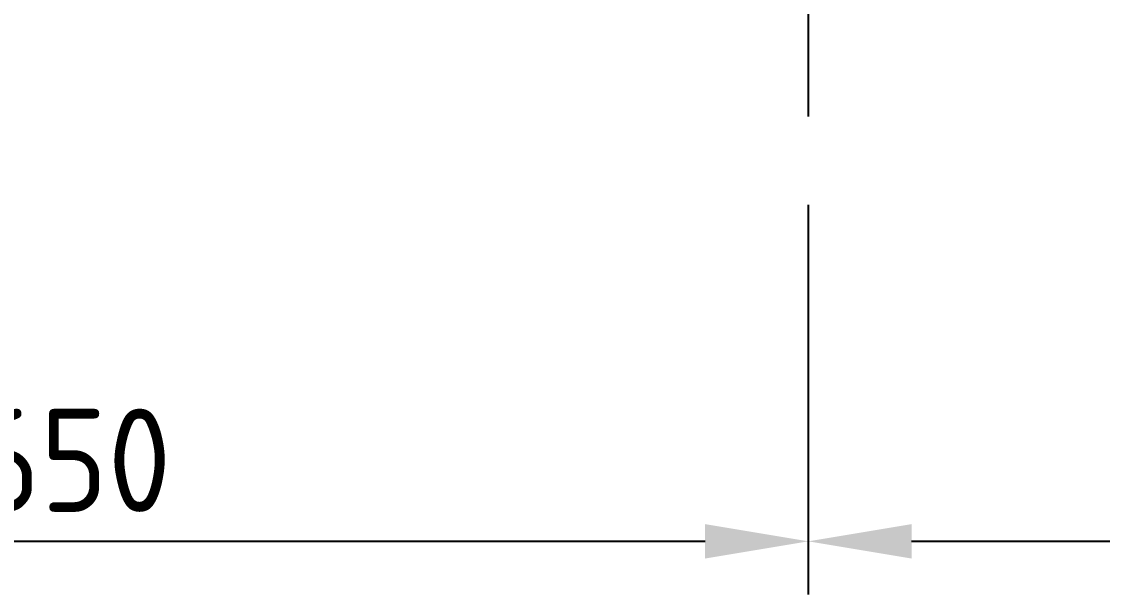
# Model space of a CAD drawing. Extents: x -17.4 to 61.4, y -22.6 to 16.1.
# Drawn here: x 23.027 to 24.86, y -0.117 to 0.854 of the extents above; entities that cross this region are included whole.
import ezdxf

# ---------------------------------------------------------------- set-up
doc = ezdxf.new("R2010")
doc.units = 0
doc.header["$LTSCALE"] = 2
doc.linetypes.add('CENTER2', pattern=[1.125, 0.75, -0.125, 0.125, -0.125])
doc.layers.get('0').update_dxf_attribs({"linetype": 'CONTINUOUS'})
doc.styles.get("Standard").update_dxf_attribs({"font": 'isocp.shx'})
doc.dimstyles.new('SYSTRA50', dxfattribs={"dimscale": 0.05, "dimtxt": 3.5, "dimasz": 3.5, "dimexe": 1.8, "dimexo": 3, "dimgap": 1, "dimtad": 1, "dimdec": 3, "dimzin": 0, "dimdsep": 46, "dimtxsty": 'Standard', "dimcen": 1, "dimclrd": 10, "dimclre": 10, "dimclrt": 50, "dimadec": 0, "dimazin": 0, "dimtfac": 1, "dimtdec": 3, "dimtix": 1, "dimtmove": 2, "dimatfit": 3, "dimfxl": 1, "dimtolj": 1, "dimtzin": 0, "dimarcsym": 0})

# ---------------------------------------------------------------- blocks, each defined once
blk = doc.blocks.new('*D62')
at = {"color": 10, "lineweight": -2, "transparency": 16777216}
for p, q in [((24.3609, 0.5436), (24.3609, -0.1173)), ((28.3609, 0.5436), (28.3609, -0.1173)), ((28.1859, -0.0273), (24.5359, -0.0273))]:
    blk.add_line(p, q, dxfattribs=at)
at = {"color": 10, "transparency": 16777216}
for points in [[(24.5359, 0.0019), (24.5359, -0.0565), (24.3609, -0.0273)], [(28.1859, 0.0019), (28.1859, -0.0565), (28.3609, -0.0273)]]:
    blk.add_solid(points, dxfattribs=at)
at = {"color": 50, "transparency": 16777216, "insert": (26.3609, 0.1102), "char_height": 0.175, "attachment_point": 5}
blk.add_mtext('\\A1;4.000', dxfattribs=at)
blk = doc.blocks.new('*D63')
at = {"color": 10, "lineweight": -2, "transparency": 16777216}
for p, q in [((21.7109, 0.5436), (21.7109, -0.1173)), ((24.3609, 0.5436), (24.3609, -0.1173)), ((24.1859, -0.0273), (21.8859, -0.0273))]:
    blk.add_line(p, q, dxfattribs=at)
at = {"color": 10, "transparency": 16777216}
for points in [[(21.8859, 0.0019), (21.8859, -0.0565), (21.7109, -0.0273)], [(24.1859, 0.0019), (24.1859, -0.0565), (24.3609, -0.0273)]]:
    blk.add_solid(points, dxfattribs=at)
at = {"color": 50, "transparency": 16777216, "insert": (23.0359, 0.1102), "char_height": 0.175, "attachment_point": 5}
blk.add_mtext('\\A1;2.650', dxfattribs=at)

msp = doc.modelspace()

# ---------------------------------------------------------------- linework, layer by layer
at = {"color": 1, "linetype": 'CENTER2'}
msp.add_line((24.3609, 6.2508), (24.3609, 0.6936), dxfattribs=at)

# ---------------------------------------------------------------- dimensions: what is measured, and where the dimension line sits
for base, p1, p2, picture, middle in [((21.7109, -0.0273), (24.3609, 0.6936), (21.7109, 0.6936), '*D63', (23.0359, 0.1102)), ((24.3609, -0.0273), (28.3609, 0.6936), (24.3609, 0.6936), '*D62', (26.3609, 0.1102))]:
    dim = msp.add_linear_dim(base=base, p1=p1, p2=p2, angle=180, dimstyle='SYSTRA50')
    dim.commit()
    dim.dimension.update_dxf_attribs({"geometry": picture, "text_midpoint": middle})

doc.saveas('drawing.dxf')
